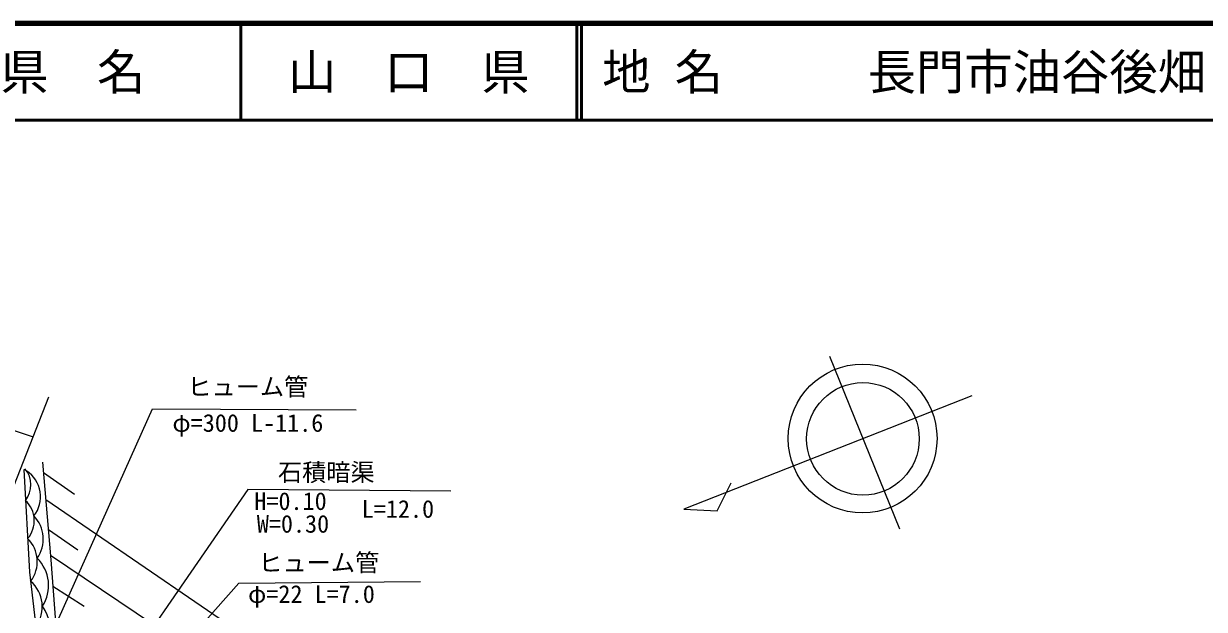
# Model space of a CAD drawing. Units: millimetres, scale not verified. Extents: x 40000 to 680000, y 20000 to 380000.
# Drawn here: x 310533 to 432672, y 319406 to 380000 of the extents above; entities that cross this region are included whole.
import ezdxf
from ezdxf.enums import TextEntityAlignment as Align

# ---------------------------------------------------------------- set-up
doc = ezdxf.new("R2010")
doc.units = ezdxf.units.MM
doc.header["$LTSCALE"] = 1000
doc.linetypes.add('CHAIN', pattern=[18.5, 12, -1.5, 3.5, -1.5])
for name, color, linetype, lineweight in [('M-BMK', 2, 'CHAIN', 13), ('M-TTL', 2, 'Continuous', 140), ('M-TTL-LINE', 7, 'Continuous', 50), ('M-TTL-TXT', 7, 'Continuous', 13), ('M-WORK', 1, 'Continuous', 13)]:
    doc.layers.add(name, color=color, linetype=linetype, lineweight=lineweight)
doc.styles.add('ＭＳ ゴシック', font='')
doc.styles.get('ＭＳ ゴシック').set_extended_font_data('MS Gothic')

msp = doc.modelspace()

# ---------------------------------------------------------------- linework, layer by layer
at = {"layer": 'M-BMK'}
msp.add_open_spline([(253834, 321363), (261135, 320063), (263012, 319738), (268876, 318598), (273494, 317700), (276070, 317140), (280684, 316218), (284504, 315454), (286644, 315028), (290468, 314289), (292289, 313937), (293319, 313786), (295134, 313408), (296886, 313044), (297877, 312875), (299610, 312432), (300730, 312146), (301355, 311966), (302443, 311575), (304053, 310998), (304904, 310536), (306419, 309742), (307306, 309278), (307747, 308920), (308593, 308385), (309697, 307688), (310362, 307364), (311402, 306576), (312171, 305993), (312528, 305574), (313196, 304878), (314131, 303902), (314567, 303274), (315402, 302211), (315976, 301481), (316276, 301054), (316793, 300283), (317664, 298986), (318110, 298228), (318841, 296847), (319333, 295916), (319427, 295312), (319838, 294342), (320943, 291732), (321658, 290311), (322760, 287700), (323513, 285916), (323929, 284915), (324617, 283105), (324873, 282432), (325008, 282051), (325236, 281367), (325571, 280361), (325713, 279783), (326033, 278772), (326660, 276796), (326899, 276165), (327753, 273750)], degree=3, knots=[0, 0, 0, 0, 1, 1, 1, 2, 2, 2, 3, 3, 3, 4, 4, 4, 5, 5, 5, 6, 6, 6, 7, 7, 7, 8, 8, 8, 9, 9, 9, 10, 10, 10, 11, 11, 11, 12, 12, 12, 13, 13, 13, 14, 14, 14, 15, 15, 15, 16, 16, 16, 17, 17, 17, 18, 18, 18, 19, 19, 19, 19], dxfattribs=at)
at = {"layer": 'M-TTL'}
msp.add_line((680000, 380000), (40000, 380000), dxfattribs=at)
at = {"layer": 'M-TTL-LINE'}
for p, q in [((333000, 380000), (333000, 370000)), ((367750, 380000), (367750, 370000)), ((368250, 380000), (368250, 370000)), ((40000, 370000), (680000, 370000))]:
    msp.add_line(p, q, dxfattribs=at)
at = {"layer": 'M-WORK'}
for p, q in [((393885, 345588), (401134, 327751)), ((313102, 341364), (302682, 314978)), ((312582, 333550), (315806, 331319)), ((380679, 284333), (312825, 330748)), ((313091, 327686), (316138, 325558)), ((378648, 281041), (313325, 324978)), ((313566, 321811), (316781, 319728)), ((332796, 322112), (316933, 304303)), ((332796, 322112), (351592, 322283))]:
    msp.add_line(p, q, dxfattribs=at)
for points in [[(283616, 343613), (294037, 343059), (311404, 337285)], [(408600, 341500), (378826, 329775), (382270, 329616), (383714, 332489)], [(310084, 309312), (323875, 340158), (344944, 340039)], [(310540, 333877), (311152, 323252), (311842, 317324), (315004, 308267), (316933, 304303), (320280, 297926), (323459, 291656), (326030, 286228), (327272, 281316), (328680, 275348), (331525, 269555), (332985, 266540), (334556, 264127), (335810, 262572), (336778, 261461), (339381, 259445), (342143, 257430)], [(312489, 334618), (313364, 324530), (313840, 318126), (314436, 316293), (315745, 311888), (317155, 308226), (318933, 304846), (323702, 295248), (326797, 288867), (328251, 286092), (330279, 276803), (330935, 274929), (332395, 271278), (333852, 268529), (334942, 267005), (336022, 265439), (338380, 262955), (338994, 262267), (341523, 258257)], [(354731, 331636), (333735, 331798), (316036, 306146)]]:
    msp.add_lwpolyline(points, dxfattribs=at)
for centre, radius in [((397320, 337080), 7698), ((397352, 337048), 5825)]:
    msp.add_circle(centre, radius, dxfattribs=at)
for centre, radius, start, end in [((308671, 332270), 2617, 321.73794, 40.28968), ((309126, 331064), 3166, 321.24337, 57.00472), ((308838, 328578), 2803, 318.94272, 47.64532), ((309168, 326695), 3404, 324.20585, 44.52421), ((308597, 324353), 3350, 322.64468, 45.36141), ((309174, 321885), 3942, 326.73812, 45.65407), ((308995, 319685), 3475, 323.97101, 49.31514), ((309085, 317177), 4236, 342.14549, 36.94491)]:
    msp.add_arc(centre, radius, start, end, dxfattribs=at)

# ---------------------------------------------------------------- texts
at = {"layer": 'M-TTL-TXT', "style": 'ＭＳ ゴシック'}
for s, p in [('県\u3000名', (315625, 375000)), ('山\u3000口\u3000県', (350375, 375000))]:
    msp.add_text(s, height=3666, dxfattribs=at).set_placement(p, align=Align.MIDDLE_CENTER)
msp.add_text('地 名      長門市油谷後畑', height=3666, dxfattribs=at).set_placement((370380, 375000), align=Align.MIDDLE_LEFT)
at = {"layer": 'M-WORK', "style": 'ＭＳ ゴシック'}
for s, p in [('ヒューム管', (327474, 340971)), ('φ=300 L-11.6', (325921, 337227)), ('石積暗渠', (336842, 332119)), ('H=0.10', (334402, 329139)), ('L=12.0', (345512, 328330)), ('W=0.30', (334656, 326790)), ('ヒューム管', (334815, 322779)), ('φ=22 L=7.0', (333746, 319525))]:
    msp.add_text(s, height=1833, dxfattribs=at).set_placement(p, align=Align.BOTTOM_LEFT)

doc.saveas('drawing.dxf')
